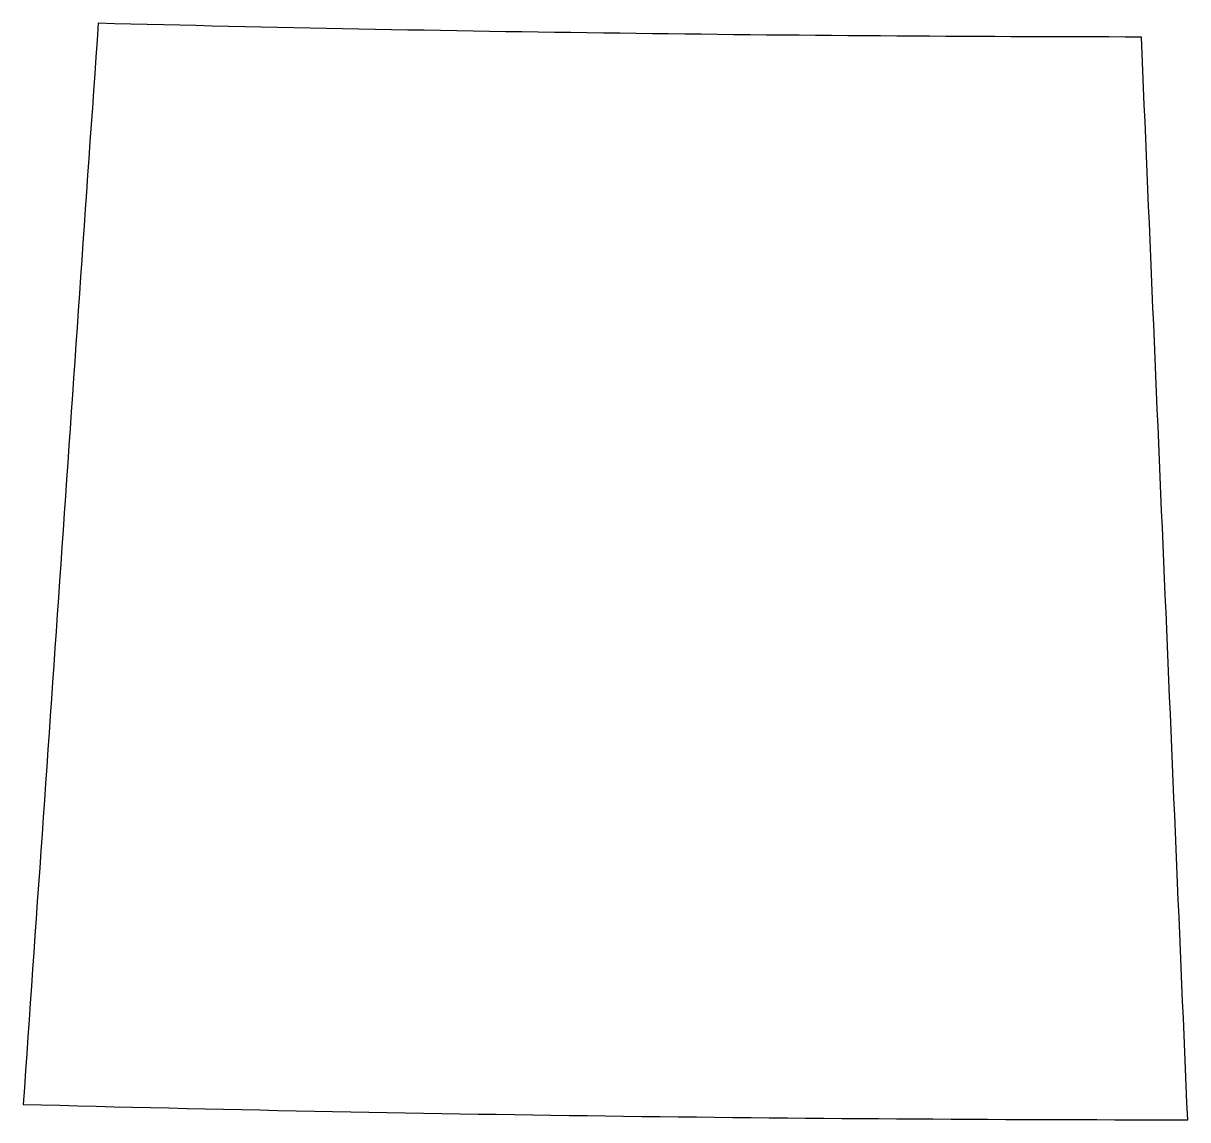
# Model space of a CAD drawing. Header units: millimetres. Extents: x -133 to 133, y -1 to 249.
import ezdxf

# ---------------------------------------------------------------- set-up
doc = ezdxf.new("R2010")
doc.units = ezdxf.units.MM

msp = doc.modelspace()

# ---------------------------------------------------------------- linework, layer by layer
for points in [[(-115.87, 249.15), (-121.58, 166.83), (-127.28, 84.51), (-132.98, 2.19)], [(122.41, 246.01), (42.98, 246.09), (-36.47, 247.14), (-115.87, 249.15)], [(132.99, -1.32), (129.47, 81.12), (125.94, 163.57), (122.41, 246.01)], [(-132.98, 2.19), (-44.35, -0.15), (44.33, -1.32), (132.99, -1.32)]]:
    msp.add_open_spline(points, degree=3)

doc.saveas('drawing.dxf')
